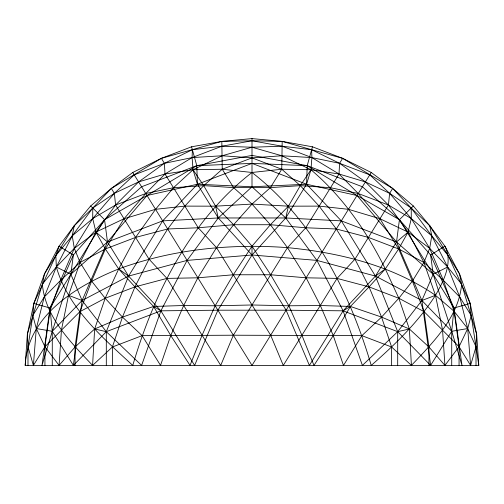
<?xml version="1.0" encoding="UTF-8"?>
<svg xmlns="http://www.w3.org/2000/svg" width="504" height="504" viewBox="0 0 504 504"><rect width="100%" height="100%" fill="white"/><g stroke="black" fill="none" stroke-linecap="round" stroke-linejoin="round"><path stroke-width="0.76" d="M476.009 365.4L476.009 346.746L476.633 334.114L461.632 284.155L459.535 273.918L429.773 225.773L411.226 208.051L392.673 188.452L342.632 158.338L311.617 149.701L282.12 146.223L252 140.767L221.88 146.223L192.383 149.701L164.411 163.321L134.234 174.85L114.37 193.341L92.774 208.051L92.717 218.566L95.918 232.092L105.355 248.963L118.692 268.934L134.946 286.889L153.594 306.457L170.755 335.538L190.021 365.4L202.079 335.28L215.151 305.783L233.327 274.768L252 246.166L270.402 224.727L288.427 206.174L300.315 185.629L310.943 169.747L311.894 157.595L311.617 149.701L282.183 141.391L252 138.6L221.817 141.391L191.577 146.796L161.368 158.338L132.766 172.475L111.327 188.452L90.682 205.978L74.227 225.773L59.075 246.166L44.465 273.918L33.831 303.421L27.367 334.114L25.2 365.4L478.8 365.4L476.633 334.114L470.169 303.421L459.535 273.918L444.925 246.166L429.773 225.773L413.318 205.978L392.673 188.452L371.234 172.475L342.632 158.338L312.423 146.796L282.183 141.391L252 140.767L221.817 141.391L161.368 158.338L111.327 188.452L92.774 208.051L74.227 225.773L44.465 273.918L42.367 284.155L27.367 334.114L27.991 346.746L27.991 365.4M282.183 141.391L281.755 169.237L270.39 187.627L252 204.082L233.598 224.727L216.518 247.634L197.87 277.811L183.677 305.506L170.755 335.538L160.518 365.4L142.128 335.645L122.441 317.085L105.166 298.267L91.627 281.087L80.098 262.433L74.315 248.346L72.23 235.841L74.227 225.773M25.2 365.4C27.663 315.126 76.961 285.743 118.692 268.934L128.564 276.079L160.883 310.823L194.613 365.4L217.886 310.199L252 254.999L285.73 217.967L306.577 184.237L307.201 165.677L312.423 146.796M192.383 149.701L192.106 157.595L193.057 169.747L197.423 184.237L218.27 217.967L252 254.999L286.114 310.199L309.387 365.4L343.117 310.823L375.436 276.079L385.308 268.934L398.645 248.963L408.082 232.092L411.283 218.566L411.226 208.051L389.63 193.341L369.766 174.85L339.589 163.321L311.617 149.701M44.938 365.4L44.938 346.727L49.921 311.27L60.6 280.344L74.315 248.346L92.717 218.566L114.37 193.341L138.6 181.912L164.997 174L193.057 169.747L222.245 169.237L252 172.475C313.23 219.933 349.745 292.396 371.234 365.4C395.149 344.534 418.188 322.119 435.488 295.312C443.722 280.835 453.216 262.66 444.925 246.166L430.636 254.999L433.163 274.283L451.723 331.286L461.998 365.4L454.01 308.013L430.636 254.999L399.433 219.706L362.401 186.763L307.201 165.677L252 155.402L196.799 165.677L141.599 186.763L104.567 219.706L73.364 254.999L49.99 308.013L42.002 365.4L52.277 331.286L70.837 274.283L73.364 254.999L59.075 246.166L55.837 255.528L33.831 303.421L32.823 315.479L27.991 346.746L33.396 365.4L44.938 346.727L79.941 311.63L105.166 298.267L134.946 286.889L166.944 278.397L197.87 277.811L233.327 274.768L270.673 274.768L306.13 277.811L337.056 278.397L369.054 286.889L398.834 298.267L424.059 311.63L459.062 346.727L470.604 365.4L476.009 346.746L471.177 315.479L470.169 303.421L448.163 255.528L431.771 235.841L411.226 208.051M92.578 365.4L112.373 347.01L142.128 335.645L233.346 335.217L361.872 335.645L391.627 347.01L411.421 365.4C432.823 342.663 458.898 317.016 461.632 284.155L447.653 266.994L429.685 248.346L408.082 232.092L379.972 218.755L348.466 209.317L319.133 206.117L288.427 206.174L252 204.082L215.573 206.174L184.867 206.117L155.534 209.317L124.028 218.755L95.918 232.092L74.315 248.346L56.347 266.994L42.367 284.155C45.102 317.016 71.177 342.663 92.578 365.4L94.651 328.973L105.166 298.267L118.692 268.934L135.563 237.428L155.534 209.317L173.489 187.715L193.057 169.747L222.138 155.768L252 147.231L282.12 146.223L311.894 157.595L339.589 163.321L365.4 181.912L388.42 205.027L408.082 232.092L423.902 262.433L435.488 295.312L442.55 329.918L444.925 365.4L459.062 346.727L467.699 328.551L471.177 315.479L459.805 297.077L447.653 266.994L431.771 235.841L429.773 225.773M92.774 208.051L72.23 235.841L56.347 266.994L44.195 297.077L32.823 315.479L36.301 328.551L44.938 346.727L59.075 365.4L61.45 329.918L68.513 295.312L80.098 262.433L95.918 232.092L115.58 205.027L138.6 181.912L164.411 163.321L192.106 157.595L222.138 155.768L252 157.865L281.862 155.768L311.894 157.595L339.003 174L358.237 193.498L379.972 218.755L398.645 248.963L412.373 281.087L424.059 311.63L428.948 346.998L428.948 365.4M33.396 365.4L36.301 328.551L44.195 297.077L60.6 280.344L80.098 262.433L105.355 248.963L135.563 237.428L167.687 228.98L198.229 227.77L233.598 224.727L270.402 224.727L305.771 227.77L336.313 228.98L368.437 237.428L398.645 248.963L423.902 262.433L443.4 280.344L459.805 297.077L467.699 328.551L470.604 365.4M451.723 365.4L451.723 331.286L454.01 308.013L399.433 219.706L357.002 195.508L307.201 165.677L252 163.391L196.799 165.677L146.998 195.508L104.567 219.706L49.99 308.013L52.277 331.286L52.277 365.4M397.694 365.4L397.694 331.67L375.436 276.079L396.522 241.964L399.433 219.706L413.318 205.978M36.301 328.551L52.277 331.286L73.364 365.4L82.108 300.504L107.478 241.964L146.998 195.508L197.423 184.237L252 163.391L306.577 184.237L357.002 195.508L396.522 241.964L433.163 274.283L447.653 266.994M433.163 274.283L421.892 300.504L397.694 331.67L362.401 365.4L343.117 310.823L316.896 260.398L285.73 217.967L288.427 206.174M478.8 365.4L476.009 346.746L467.699 328.551L451.723 331.286L421.892 300.504L375.436 276.079L341.321 220.878L306.577 184.237L310.943 169.747L281.862 155.768L252 147.231L221.88 146.223L192.106 157.595L164.997 174L145.763 193.498L124.028 218.755L105.355 248.963L91.627 281.087L79.941 311.63L75.052 346.998L75.052 365.4M306.577 184.237L252 186.763L218.27 217.967L187.104 260.398L160.883 310.823L141.599 365.4L106.306 331.67L82.108 300.504L70.837 274.283L56.347 266.994L55.837 255.528L72.23 235.841L92.717 218.566L115.58 205.027L145.763 193.498L173.489 187.715L203.685 185.629L233.61 187.627L270.39 187.627L300.315 185.629L330.511 187.715L358.237 193.498L388.42 205.027L411.283 218.566L431.771 235.841L429.685 248.346L423.902 262.433L412.373 281.087L398.834 298.267L381.56 317.085L361.872 335.645L343.482 365.4L333.245 335.538L320.323 305.506L306.13 277.811L287.482 247.634L270.402 224.727L252 204.082L233.61 187.627L222.245 169.237L221.817 141.391M459.062 365.4L459.062 346.727L454.079 311.27L443.4 280.344L429.685 248.346L411.283 218.566L389.63 193.341L365.4 181.912L339.003 174L310.943 169.747L281.755 169.237L252 172.475C190.77 219.933 154.255 292.396 132.766 365.4C102.438 337.554 68.128 307.988 56.347 266.994M106.306 365.4L106.306 331.67L128.564 276.079L162.679 220.878L197.423 184.237L196.799 165.677L191.577 146.796M310.943 169.747C342.758 196.705 366.956 231.727 385.308 268.934L369.054 286.889L350.406 306.457L333.245 335.538L313.979 365.4L301.921 335.28L288.849 305.783L270.673 274.768L252 246.166L233.598 224.727L215.573 206.174L203.685 185.629L193.057 169.747M342.632 158.338L339.589 163.321L339.003 174L305.771 227.77L287.482 247.634L252 304.977L233.346 335.217L220.714 365.4L166.944 278.397L149.033 259.163L124.028 218.755L115.58 205.027L114.37 193.341L111.327 188.452M371.234 172.475L252 365.4L132.766 172.475M73.364 365.4L106.306 331.67L160.883 310.823L217.886 310.199L286.114 310.199L343.117 310.823L397.694 331.67L430.636 365.4L451.723 331.286M392.673 188.452L389.63 193.341L388.42 205.027L368.437 237.428L354.967 259.163L337.056 278.397L283.286 365.4L270.654 335.217L252 304.977L216.518 247.634L198.229 227.77L164.997 174L164.411 163.321L161.368 158.338M59.075 365.4L75.052 346.998L94.651 328.973L122.441 317.085L153.594 306.457L183.677 305.506L215.151 305.783L252 304.977L288.849 305.783L320.323 305.506L350.406 306.457L381.56 317.085L409.349 328.973L428.948 346.998L444.925 365.4M52.277 331.286L82.108 300.504L128.564 276.079L187.104 260.398L252 254.999L316.896 260.398L375.436 276.079M70.837 274.283L107.478 241.964L162.679 220.878L218.27 217.967L285.73 217.967L341.321 220.878L396.522 241.964L421.892 300.504L430.636 365.4M396.522 241.964L408.082 232.092M343.117 310.823L350.406 306.457M421.892 300.504L435.488 295.312L454.079 311.27L467.699 328.551M118.692 268.934C172.469 249.197 230.555 243.451 287.482 247.634C339.368 252.624 392.03 265.375 435.488 295.312M454.01 308.013L470.169 303.421M397.694 331.67L409.349 328.973L398.834 298.267L385.308 268.934M197.423 184.237L252 186.763L285.73 217.967M94.651 328.973L106.306 331.67M33.831 303.421L49.99 308.013M68.513 295.312L82.108 300.504M153.594 306.457L160.883 310.823M95.918 232.092L107.478 241.964L128.564 276.079M90.682 205.978L104.567 219.706L107.478 241.964M215.573 206.174L218.27 217.967M409.349 328.973L411.421 365.4M391.627 365.4L391.627 347.01L381.56 317.085L369.054 286.889L354.967 259.163L336.313 228.98L319.133 206.117L300.315 185.629L281.755 169.237L252 157.865L222.245 169.237L203.685 185.629L184.867 206.117L167.687 228.98L149.033 259.163L134.946 286.889L122.441 317.085L112.373 347.01L112.373 365.4M252 138.6L252 186.763M252 246.166L252 254.999"/></g></svg>
